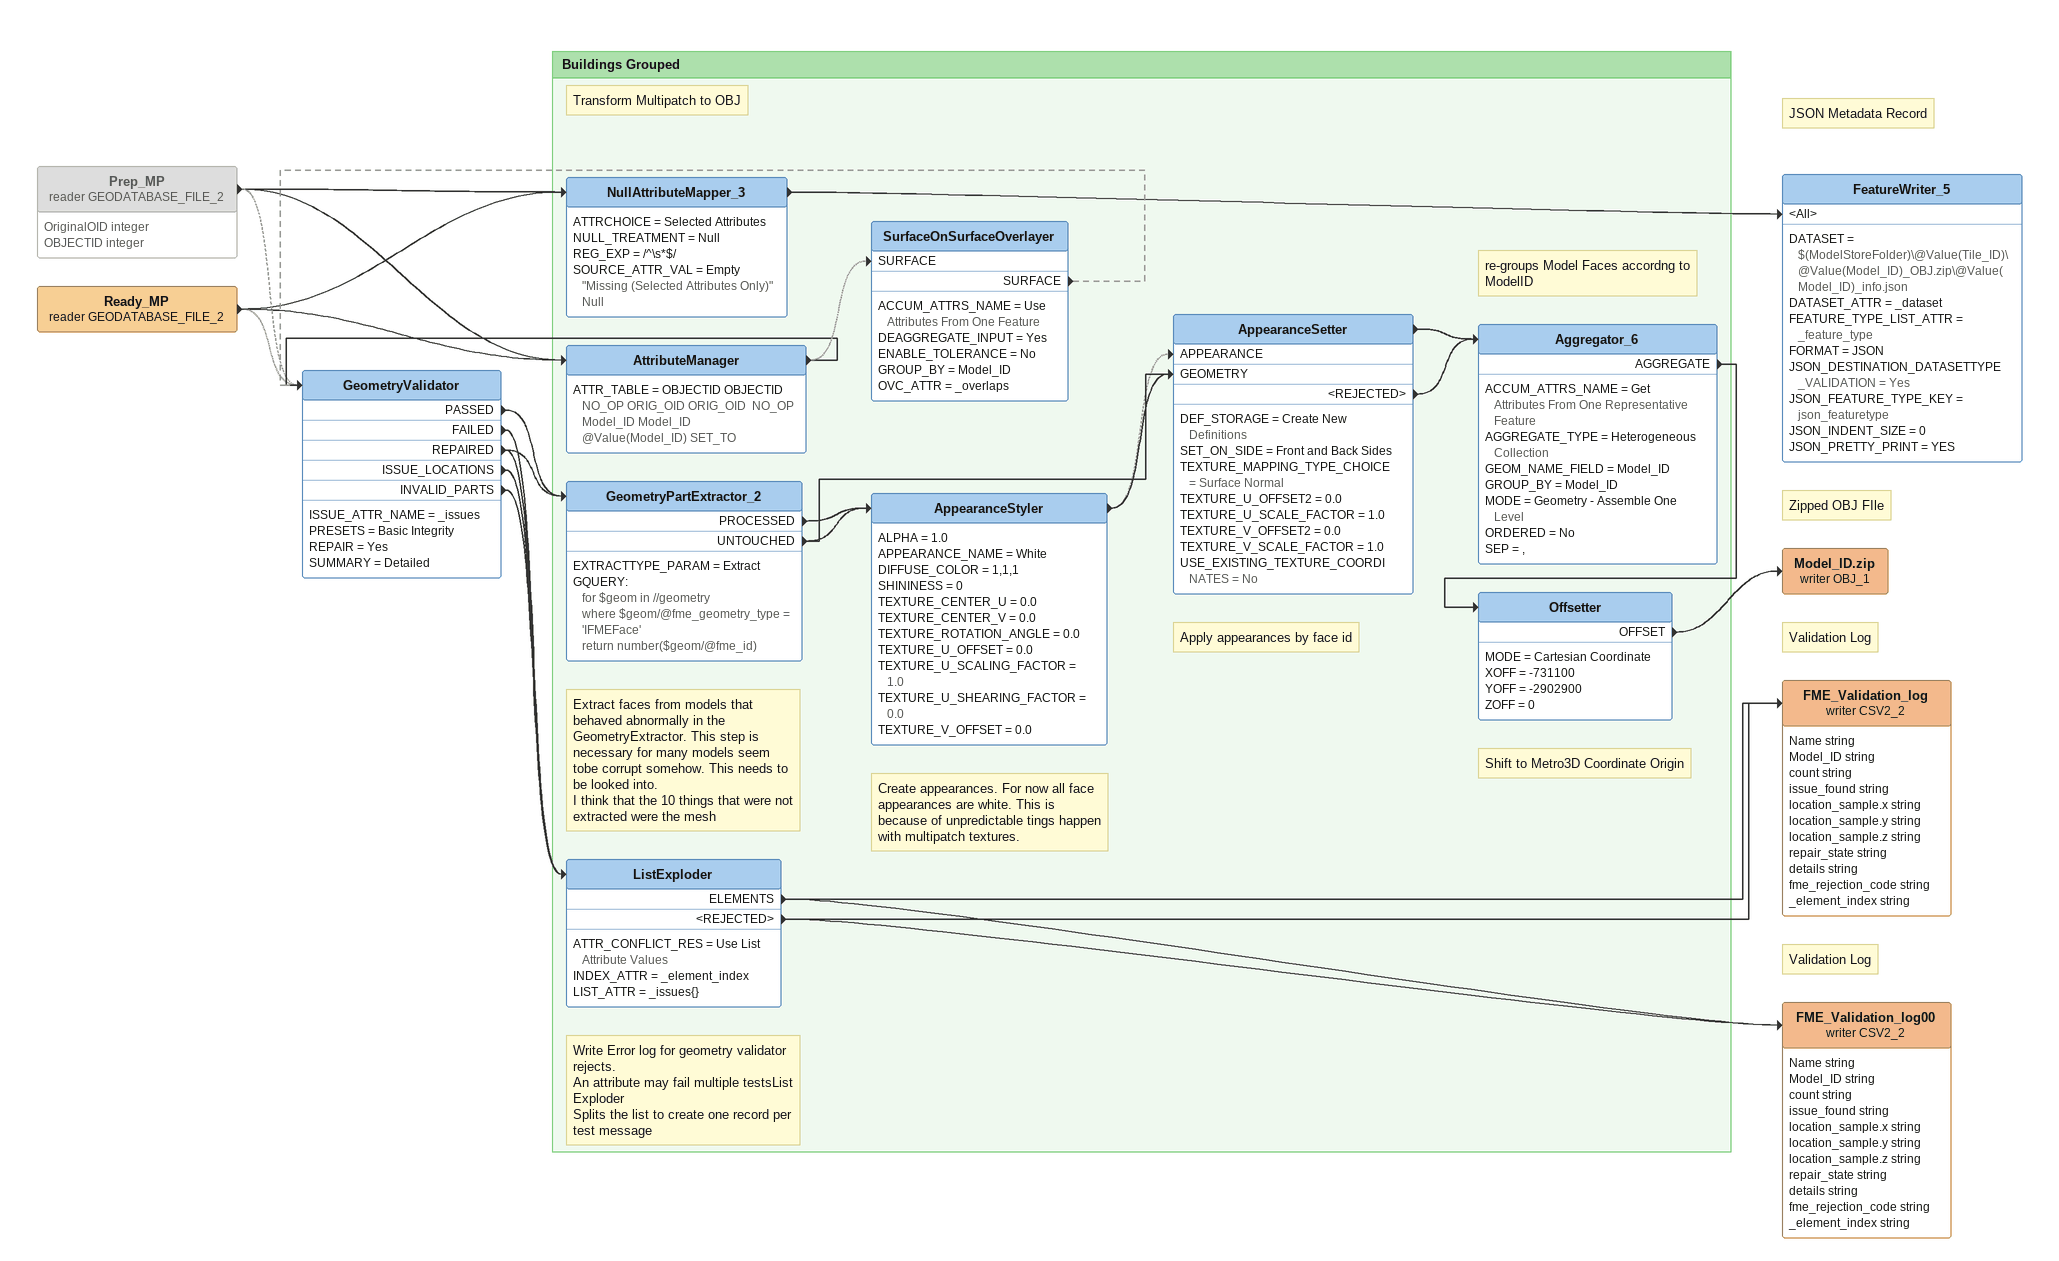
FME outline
Prep_MP (reader GEODATABASE_FILE_2) [off]
    attributes: OriginalOID integer, OBJECTID integer
    -> NullAttributeMapper_3
    -> AttributeManager
    -> GeometryValidator [off]
Ready_MP (reader GEODATABASE_FILE_2)
    -> AttributeManager
    -> GeometryValidator [off]
    -> NullAttributeMapper_3
Note: JSON Metadata Record
FeatureWriter_5
    DATASET = $(ModelStoreFolder)\@Value(Tile_ID)\@Value(Model_ID)_OBJ.zip\@Value(Model_ID)_info.json
    DATASET_ATTR = _dataset
    FEATURE_TYPE_LIST_ATTR = _feature_type
    FORMAT = JSON
    JSON_DESTINATION_DATASETTYPE_VALIDATION = Yes
    JSON_FEATURE_TYPE_KEY = json_featuretype
    JSON_INDENT_SIZE = 0
    JSON_PRETTY_PRINT = YES
GeometryValidator
    ISSUE_ATTR_NAME = _issues
    PRESETS = Basic Integrity
    REPAIR = Yes
    SUMMARY = Detailed
    PASSED -> GeometryPartExtractor_2
    FAILED -> ListExploder
    REPAIRED -> GeometryPartExtractor_2
    REPAIRED -> ListExploder
    ISSUE_LOCATIONS -> ListExploder
    INVALID_PARTS -> ListExploder
Note: Zipped OBJ FIle
Model_ID.zip (writer OBJ_1)
Note: Validation Log
FME_Validation_log (writer CSV2_2)
    attributes: Name string, Model_ID string, count string, issue_found string, location_sample.x string, location_sample.y string, location_sample.z string, repair_state string, details string, fme_rejection_code string, _element_index string
Note: Validation Log
FME_Validation_log00 (writer CSV2_2)
    attributes: Name string, Model_ID string, count string, issue_found string, location_sample.x string, location_sample.y string, location_sample.z string, repair_state string, details string, fme_rejection_code string, _element_index string

Bookmark: Buildings Grouped
Note: Transform Multipatch to OBJ
NullAttributeMapper_3
    ATTRCHOICE = Selected Attributes
    NULL_TREATMENT = Null
    REG_EXP = /^\s*$/
    SOURCE_ATTR_VAL = Empty "Missing (Selected Attributes Only)" Null
    -> FeatureWriter_5 [<All>]
AttributeManager
    ATTR_TABLE = OBJECTID OBJECTID  NO_OP ORIG_OID ORIG_OID  NO_OP Model_ID Model_ID @Value(Model_ID) SET_TO
    -> GeometryValidator
    -> SurfaceOnSurfaceOverlayer [SURFACE] [off]
SurfaceOnSurfaceOverlayer
    ACCUM_ATTRS_NAME = Use Attributes From One Feature
    DEAGGREGATE_INPUT = Yes
    ENABLE_TOLERANCE = No
    GROUP_BY = Model_ID
    OVC_ATTR = _overlaps
    SURFACE -> GeometryValidator [off]
Note: Extract faces from models that behaved abnormally in the GeometryExtractor. This step is necessary for many models seem tobe corrupt somehow. This needs to be looked into. / I think that the 10 things that were not extracted were the mesh
GeometryPartExtractor_2
    EXTRACTTYPE_PARAM = Extract
    GQUERY:
      for $geom in //geometry
      where $geom/@fme_geometry_type = 'IFMEFace'
      return number($geom/@fme_id)
    PROCESSED -> AppearanceStyler
    UNTOUCHED -> AppearanceStyler
    UNTOUCHED -> AppearanceSetter [GEOMETRY]
Note: Create appearances. For now all face appearances are white. This is because of unpredictable tings happen with multipatch textures.
AppearanceStyler
    ALPHA = 1.0
    APPEARANCE_NAME = White
    DIFFUSE_COLOR = 1,1,1
    SHININESS = 0
    TEXTURE_CENTER_U = 0.0
    TEXTURE_CENTER_V = 0.0
    TEXTURE_ROTATION_ANGLE = 0.0
    TEXTURE_U_OFFSET = 0.0
    TEXTURE_U_SCALING_FACTOR = 1.0
    TEXTURE_U_SHEARING_FACTOR = 0.0
    TEXTURE_V_OFFSET = 0.0
    -> AppearanceSetter [APPEARANCE] [off]
    -> AppearanceSetter [GEOMETRY]
Note: Apply appearances by face id
AppearanceSetter
    DEF_STORAGE = Create New Definitions
    SET_ON_SIDE = Front and Back Sides
    TEXTURE_MAPPING_TYPE_CHOICE = Surface Normal
    TEXTURE_U_OFFSET2 = 0.0
    TEXTURE_U_SCALE_FACTOR = 1.0
    TEXTURE_V_OFFSET2 = 0.0
    TEXTURE_V_SCALE_FACTOR = 1.0
    USE_EXISTING_TEXTURE_COORDINATES = No
    -> Aggregator_6
    <REJECTED> -> Aggregator_6
Note: re-groups Model Faces accordng to ModelID
Aggregator_6
    ACCUM_ATTRS_NAME = Get Attributes From One Representative Feature
    AGGREGATE_TYPE = Heterogeneous Collection
    GEOM_NAME_FIELD = Model_ID
    GROUP_BY = Model_ID
    MODE = Geometry - Assemble One Level
    ORDERED = No
    SEP = ,
    AGGREGATE -> Offsetter
Note: Shift to Metro3D Coordinate Origin
Offsetter
    MODE = Cartesian Coordinate
    XOFF = -731100
    YOFF = -2902900
    ZOFF = 0
    OFFSET -> Model_ID.zip (writer OBJ_1)
Note: Write Error log for geometry validator rejects. / An attribute may fail multiple testsList Exploder / Splits the list to create one record per test message
ListExploder
    ATTR_CONFLICT_RES = Use List Attribute Values
    INDEX_ATTR = _element_index
    LIST_ATTR = _issues{}
    ELEMENTS -> FME_Validation_log (writer CSV2_2)
    ELEMENTS -> FME_Validation_log00 (writer CSV2_2)
    <REJECTED> -> FME_Validation_log (writer CSV2_2)
    <REJECTED> -> FME_Validation_log00 (writer CSV2_2)
